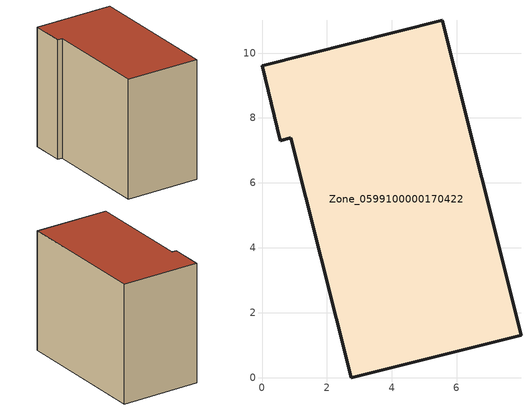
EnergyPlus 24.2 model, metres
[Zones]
Zone_0599100000170422
 floor ground (C_G): 0.88,7.38 0.56,7.3 0,9.61 5.55,11.01 7.98,1.31 2.75,0 z0
 wall outside (C_F): 5.55,11.01 0,9.61 0.56,7.3 0.88,7.38 2.75,0 7.98,1.31 5.55,11.01 z0:8.6
 roof outside (C_R): 2.75,0 7.98,1.31 5.55,11.01 0,9.61 0.56,7.3 0.88,7.38 z8.6
[BUILDING]
Pand.0599100000170422: North Axis=0; Terrain=City; Loads Convergence Tolerance Value=0.04; Temperature Convergence Tolerance Value=0.4; Solar Distribution=FullExterior; Maximum Number of Warmup Days=25; Minimum Number of Warmup Days=1
[Site:Location]
Rotterdam.The.Hague.AP_ZH_NLD Design_Conditions: Latitude=51.96; Longitude=4.45; Time Zone=1; Elevation=-4.5
[SITE:GROUNDTEMPERATURE:BUILDINGSURFACE]
18, 18, 18, 18, 18, 18, 18, 18, 18, 18, 18, 18
[MATERIAL] Thermal Absorptance=0.9; Solar Absorptance=0.7; Visible Absorptance=0.7
Name | Roughness | Thickness | Conductivity | Density | Specific Heat
G.TI.1975-1991 | MediumSmooth | 0.15 | 0.288461 | 540 | 1210
F.TI.1975-1991 | Rough | 0.3 | 0.230769 | 1920 | 840
R.TI.1975-1991 | MediumRough | 0.2 | 0.153846 | 1500 | 1000
[CONSTRUCTION]
C_G: G.TI.1975-1991
C_F: F.TI.1975-1991
C_R: R.TI.1975-1991
[ZONE]
Zone_0599100000170422: Type=1; Multiplier=1; Ceiling Height=Autocalculate; Volume=Autocalculate; Floor Area=autocalculate; Part of Total Floor Area=Yes
[ZONEINFILTRATION:DESIGNFLOWRATE]
Infil_Zone_0599100000170422: Zone or ZoneList or Space or SpaceList=Zone_0599100000170422; Schedule=AlwaysOn; Design Flow Rate Calculation Method=Flow/Area; Flow Rate per Floor Area=0.003; Constant Term Coefficient=1; Temperature Term Coefficient=0; Velocity Term Coefficient=0; Velocity Squared Term Coefficient=0
[HVACTEMPLATE:ZONE:IDEALLOADSAIRSYSTEM]
Zone_0599100000170422: Maximum Heating Supply Air Temperature=50; Minimum Cooling Supply Air Temperature=13; Maximum Heating Supply Air Humidity Ratio=0.0156; Minimum Cooling Supply Air Humidity Ratio=0.0077; Heating Limit=NoLimit; Cooling Limit=NoLimit; Dehumidification Control Type=ConstantSensibleHeatRatio; Cooling Sensible Heat Ratio=0.7; Dehumidification Setpoint=60; Humidification Control Type=None; Humidification Setpoint=30; Outdoor Air Method=None; Outdoor Air Flow Rate per Person=0.00944; Outdoor Air Flow Rate per Zone Floor Area=0; Outdoor Air Flow Rate per Zone=0; Demand Controlled Ventilation Type=None; Outdoor Air Economizer Type=NoEconomizer; Heat Recovery Type=None; Sensible Heat Recovery Effectiveness=0.7; Latent Heat Recovery Effectiveness=0.65
[ZONECONTROL:THERMOSTAT]
ThermostatControl_Zone_0599100000170422: Zone or ZoneList=Zone_0599100000170422; Control Type Schedule=DualSetpointControlType; Control 1=Thermostat_Zone_0599100000170422; Temperature Difference Between Cutout And Setpoint=0
[THERMOSTATSETPOINT:DUALSETPOINT]
Thermostat_Zone_0599100000170422: Heating Setpoint Temperature Schedule=HeatingSetpoint_Zone_0599100000170422; Cooling Setpoint Temperature Schedule=CoolingSetpoint_Zone_0599100000170422
[SCHEDULE:COMPACT]
HeatingSetpoint_Zone_0599100000170422: Through: 12/31, For: AllDays, Until: 24:00, 21
CoolingSetpoint_Zone_0599100000170422: Through: 12/31, For: AllDays, Until: 24:00, 24
DualSetpointControlType: Through: 12/31, For: AllDays, Until: 24:00, 4
AlwaysOn: Through: 12/31, For: AllDays, Until: 24:00, 1
